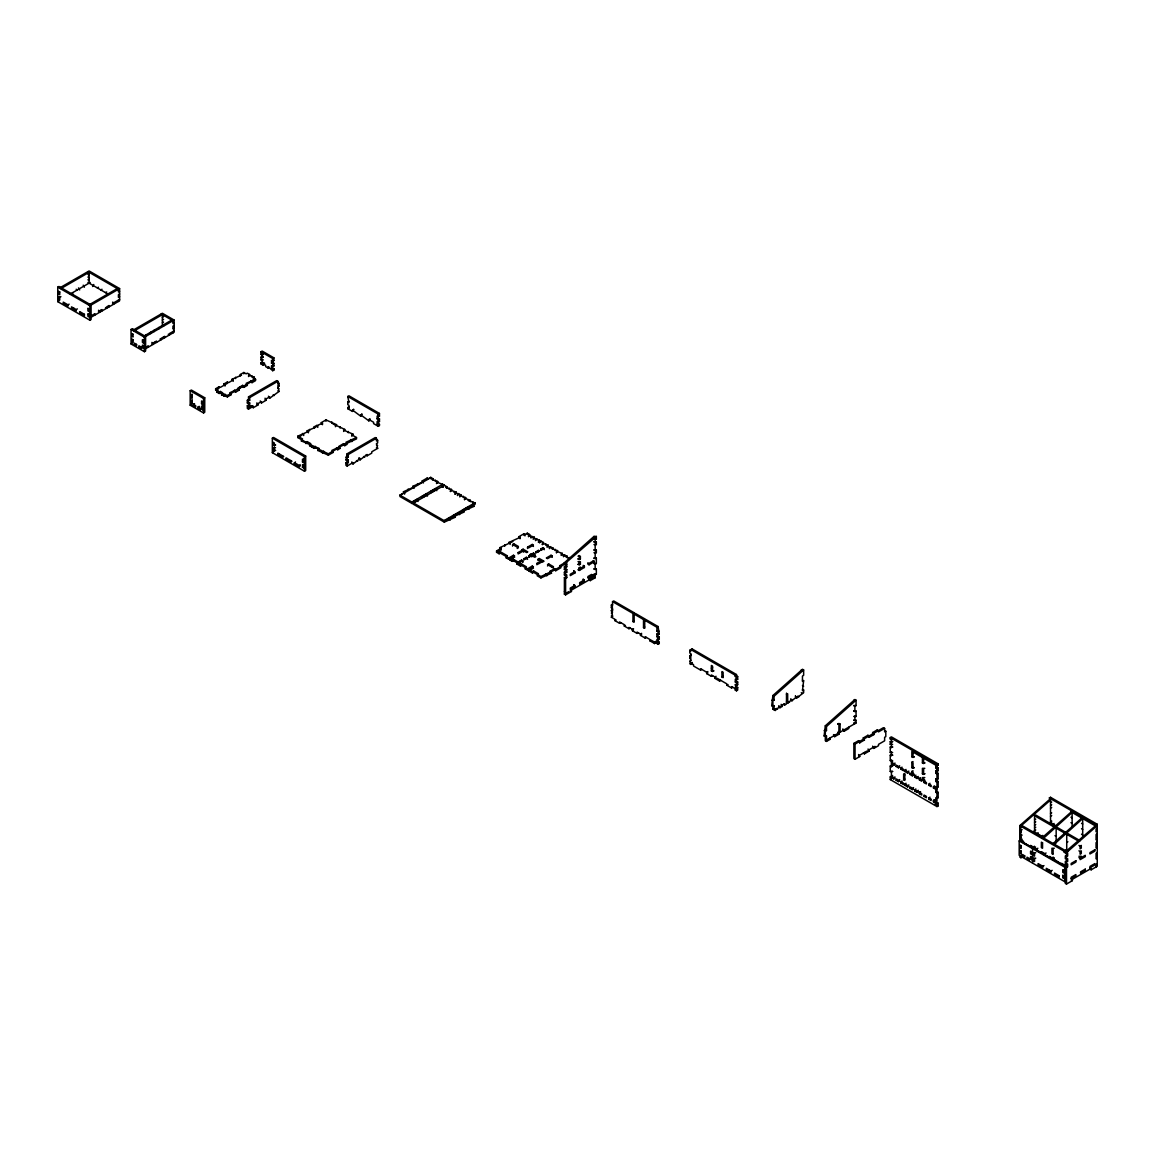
<?xml version="1.0" encoding="UTF-8"?>
<svg xmlns="http://www.w3.org/2000/svg" width="1155" height="1155" viewBox="0 0 1155 1155"><rect width="100%" height="100%" fill="white"/><g stroke="black" fill="none" stroke-linecap="round" stroke-linejoin="round"><path stroke-width="1.5" d="M565.589 565.026L564.405 564.347L564.405 562.73L593.988 536.425L596.341 536.425L596.341 539.14L593.988 539.14M592.76 577.803L571.451 590.104L571.451 591.461L565.589 594.854L564.405 594.175L564.405 577.63L566.759 577.63L566.759 574.93L564.405 574.93L564.405 572.216L566.759 572.216L566.759 569.502L564.405 569.502L564.405 566.787L566.759 566.787L566.759 564.088L564.405 564.088L596.341 536.425M778.744 705.719L779.928 707.755L779.928 706.398L775.222 710.469L775.222 709.112L774.052 709.791L774.052 705.719L771.713 705.719L772.883 695.555L802.465 669.265L803.635 669.943L803.635 675.357L802.465 676.036L802.465 681.464L803.635 680.786L802.465 690.676L803.635 689.997L803.635 692.711L796.589 698.125L795.42 696.09L796.589 698.125M771.713 700.291L774.052 700.291L774.052 696.234L803.635 669.943M856.057 700.204L826.475 726.495L826.475 730.566L825.305 731.245L825.305 740.73L826.475 741.409L826.475 735.98L824.121 735.98L825.305 725.816L854.888 699.526L856.057 700.204L856.057 705.618L853.704 705.618L856.057 705.618M1029.163 845.965L1019.778 840.537L1019.778 825.623L1050.53 798.654L1050.53 797.297L1049.361 797.975L1050.53 800.011L1050.53 822.779L1055.222 825.493L1055.222 826.85M1020.948 826.301L1020.948 827.659L1019.778 826.98L1050.53 800.011M1042.546 837.418L1072.129 811.128M1043.73 838.097L1072.129 812.485L1072.129 827.399M1053.115 843.525L1082.697 817.22M1054.284 844.204L1082.697 818.577L1082.697 837.375M1019.778 825.623L1066.498 852.607L1097.25 825.623L1049.361 797.975M57.75 287.147L58.919 286.469L91.086 305.036L91.086 319.545L89.917 320.224L57.75 301.657L57.75 287.147L89.917 305.714L119.615 288.577L119.615 300.776L90.263 317.712M59.742 287.898L89.094 270.949L119.615 288.577M60.926 288.577L89.094 272.306L89.094 283.148M59.742 297.384L59.742 300.098L58.573 299.419L58.573 296.705L60.926 296.705M70.311 293.991L90.263 282.47M57.75 301.657L58.919 300.979M93.786 284.505L92.617 286.541M67.957 304.833L67.957 306.191L63.265 303.476L63.265 302.134L67.957 304.833L69.141 304.155M97.309 287.898L98.478 287.22M100.832 289.934L102.001 289.255M76.172 309.583L76.172 310.94L71.48 308.226L71.48 306.869L76.172 309.583L77.356 308.905M105.524 292.634L106.693 291.955M117.261 288.577L89.094 304.833L90.263 305.512M119.615 291.291L118.431 291.955L118.431 289.255L87.91 271.627M119.615 293.991L118.431 294.669L118.431 297.384L119.615 296.705M90.263 316.355L94.955 313.655L94.955 314.997M98.478 310.262L99.662 310.94L102.001 309.583L102.001 310.94L100.832 310.262M112.569 302.134L113.739 302.798L119.615 299.419M131.049 329.464L132.219 328.785L145.602 336.509L145.602 351.019L144.418 351.697L131.049 343.973L131.049 329.464L144.418 337.188L174.116 320.051L174.116 332.25L144.779 349.185M133.042 329.262L133.042 330.215L162.379 313.265L174.116 320.051M133.042 330.215L134.211 330.893L162.379 314.622L162.379 325.465L163.562 326.143M162.379 317.336L163.562 316.658M162.379 320.051L163.562 319.372M162.379 322.75L163.562 322.072M171.777 320.051L143.595 336.307L144.779 336.986L144.779 336.033M131.049 343.973L132.219 343.295M174.116 322.75L172.947 323.429L172.947 320.729L161.209 313.943M174.116 325.465L172.947 326.143L172.947 328.857L174.116 328.179M144.779 347.828L148.302 345.793L148.302 347.15M151.825 342.414L152.994 343.093L156.517 341.057L156.517 342.414L155.347 341.736M174.116 330.893L169.424 333.593L169.424 334.95L168.255 334.271M190.185 390.708L191.355 390.044L204.738 397.768L204.738 412.263L203.554 412.941L190.185 405.217L190.185 390.708L203.554 398.446L204.738 397.768M260.987 354.441L263.326 354.441L260.987 354.441L260.987 351.741L262.156 351.062L273.894 357.833L273.894 360.548L271.541 360.548L271.541 363.248L273.894 363.248L273.894 365.962L271.541 365.962L271.541 368.676L273.894 370.033L273.894 368.676L271.541 368.676M190.994 394.851L192.178 394.173L192.178 398.244L190.994 397.565L190.994 394.851L192.178 395.53M190.994 397.565L192.178 396.887M260.987 357.155L263.326 357.155L260.987 357.155L260.987 359.869L263.326 359.869M260.987 359.869L262.156 359.191M192.178 400.944L190.994 400.265L190.994 402.98L192.178 402.301M215.653 388.744L217.992 390.101L216.822 392.137L219.176 393.494L220.345 392.815L227.391 395.53L234.436 391.458L235.606 392.137L239.128 390.101L237.959 388.066L242.651 385.366L243.821 386.044L250.866 381.973L252.035 382.652L255.558 380.616L255.558 379.259L246.174 383.33L247.343 385.366L243.821 387.387L242.651 386.723L229.73 392.815L230.913 394.851L227.391 396.887L221.515 394.851L222.698 392.815L220.345 391.458L219.176 392.137L215.653 390.101L215.653 388.744L219.176 386.723L220.345 387.387L227.391 383.33L227.391 381.973L228.56 382.652L233.252 379.937L232.083 379.259L233.252 381.294M225.037 386.044L223.868 384.009L227.391 381.973M232.083 379.259L241.467 375.202L240.298 374.523L240.298 375.88M240.298 374.523L243.821 372.488L246.174 373.845L247.343 373.166L249.697 374.523L248.513 376.544M260.987 362.583L263.326 362.583L260.987 363.926L260.987 362.583L262.156 363.262L262.156 360.548M215.653 390.101L219.176 388.066L219.176 386.723M190.185 405.217L191.355 404.539M193.347 404.337L194.516 403.658L193.347 405.694L193.347 404.337L195.7 405.694L195.7 407.051L193.347 405.694M263.326 365.283L264.509 363.262L263.326 365.283L260.987 363.926M260.987 351.741L272.724 358.512L273.894 357.833M216.822 392.137L217.992 391.458M271.541 360.548L273.894 360.548M249.697 374.523L248.513 375.202L254.389 377.223L253.219 379.259M203.915 403.658L202.746 404.337L202.746 401.622L201.562 400.944L201.562 403.658L203.915 403.658L203.915 400.944M271.541 363.248L273.894 363.248M198.039 407.051L199.223 406.372L198.039 408.408L198.039 407.051L200.393 408.408L200.393 409.765L198.039 408.408M201.562 406.372L203.915 406.372L203.915 409.087L202.746 409.765L201.562 409.087L201.562 406.372L203.915 406.372M221.515 394.851L222.698 394.173M263.326 363.926L265.679 365.283L265.679 366.64L268.032 367.997L269.202 367.319M271.541 365.962L273.894 365.962M254.389 377.223L253.219 377.902L255.558 379.259M201.562 409.087L203.915 409.087M273.894 368.676L272.724 370.712L273.894 370.033M277.864 381.294L249.697 397.565L249.697 400.265L248.513 399.587L248.513 396.887L276.695 380.616L277.864 381.294L277.864 384.009L279.034 383.33L279.034 386.044L277.864 386.723L279.034 391.458L269.649 398.244L268.465 396.208M253.219 406.372L252.035 405.694L253.219 407.729L253.219 406.372L248.513 409.087L247.343 408.408L247.343 405.694L249.697 405.694L249.697 402.98L247.343 402.98L247.343 400.265L248.513 399.587M247.343 400.265L249.697 400.265M247.343 402.98L249.697 402.98M247.343 405.694L249.697 405.694M248.513 407.729L252.035 405.694M256.728 402.98L257.911 403.658L261.434 401.622L261.434 402.98L260.25 400.944M264.957 398.244L266.126 398.908L269.649 396.887L269.649 398.244M253.219 407.729L257.911 405.015L257.911 403.658M261.434 402.98L266.126 400.265L266.126 398.908M272.349 438.149L273.518 437.471L305.685 456.037L305.685 470.547L304.501 471.226L272.349 452.659L272.349 438.149L304.501 456.716L305.685 456.037M348.954 406.661L347.771 408.697L348.954 408.018L348.954 405.318L347.771 404.64L347.771 401.926L348.954 402.604L347.771 396.497L348.954 395.819L379.461 413.447L379.461 416.161L377.122 416.161L377.122 418.861L379.461 418.861L379.461 421.575L377.122 421.575L377.122 424.289L379.461 424.289L379.461 425.646L378.291 426.325L373.599 423.611L373.599 422.254L368.907 419.539L368.907 420.896L370.076 418.861L368.907 419.539M273.172 444.993L275.511 444.993L273.172 444.993L273.172 442.293L274.341 442.971L274.341 445.671M347.771 401.926L348.954 401.247M275.511 447.707L273.172 447.707L273.172 450.421L275.511 450.421L273.172 450.421M343.598 431.45L344.768 429.415L343.598 430.093L352.982 434.15L351.813 436.186L351.813 434.829L356.505 437.543L356.505 438.9L344.768 444.314L343.598 443.635L338.906 446.35L340.075 448.385L337.722 449.743L336.553 449.064L328.338 453.814L315.43 447.707L314.247 448.385L309.554 445.671L310.724 443.635L307.201 441.614L306.032 442.293L297.817 437.543L297.817 436.186L308.385 431.45L308.385 432.793L307.201 430.772L315.43 427.379L314.247 426.7L314.247 428.057M314.247 426.7L322.462 423.308L322.462 424.665L321.292 422.629L325.984 419.929L336.553 424.665L335.383 426.7M297.817 437.543L301.34 435.507M272.349 452.659L273.518 451.98M352.463 411.411L353.647 409.375L352.463 411.411L347.771 408.697M277.864 454.493L282.556 457.192L283.726 456.514L277.864 453.135L277.864 454.493L279.034 453.814M297.817 436.186L302.509 438.9L301.34 440.936L302.509 440.257M335.383 425.343L336.553 424.665M301.34 440.936L318.939 448.385L317.769 450.421L318.939 448.385M344.768 429.415L333.03 423.986M360.692 416.161L361.861 414.125L360.692 416.161L352.463 410.054M286.079 459.228L290.771 461.942L291.955 461.264L286.079 457.871L286.079 459.228L287.249 458.549M309.554 445.671L310.724 444.993M347.771 396.497L378.291 414.125L379.461 413.447M294.294 463.978L298.986 466.678L300.17 465.999L294.294 462.621L294.294 463.978L295.463 461.942M304.862 459.228L302.509 459.228L302.509 461.942L304.862 461.942L302.509 461.942M377.122 418.861L379.461 418.861M300.17 464.656L298.986 466.678M351.813 434.829L352.982 434.15M317.769 450.421L328.338 455.157L333.03 452.457L331.86 450.421L343.598 444.993L344.768 445.671L347.121 444.314L345.937 442.293L356.505 437.543M302.509 467.356L304.862 467.356L302.509 467.356L302.509 464.656L304.862 464.656M377.122 424.289L379.461 424.289M351.813 461.942L352.982 463.978L352.982 462.621L347.121 465.999L345.937 465.335L345.937 462.621L348.29 462.621L348.29 459.907L345.937 459.907L347.121 453.814L375.288 437.543L376.458 438.221L376.458 440.936L377.642 440.257L377.642 442.971L376.458 443.635L377.642 448.385L371.766 451.778L371.766 453.135L367.073 455.835L365.904 455.157M347.121 453.814L348.29 454.493L376.458 438.221M345.937 457.192L348.29 457.192L348.29 454.493M345.937 459.907L348.29 459.907M345.937 462.621L348.29 462.621M360.028 458.549L358.859 457.871L360.028 459.907L360.028 458.549L352.982 463.978M360.028 459.907L367.073 454.493L367.073 455.835M403.456 491.756L404.64 493.791L403.456 491.756L414.024 487.02L414.024 488.377M412.855 487.699L412.855 486.342L423.409 481.592L422.239 480.913L423.409 482.949M422.239 480.913L427.177 478.069L428.346 478.748L430.685 477.39L433.038 478.748L433.038 480.105M399.933 495.149L412.147 502.194L416.84 499.48L418.009 500.158L412.147 503.551L399.933 496.506L399.933 495.149L404.64 492.434M400.179 495.278L430.931 477.52M433.038 478.748L431.869 479.426L437.731 481.462L436.561 483.497L437.731 481.462M411.916 502.064L442.668 484.306M426.238 494.066L421.532 496.78L422.716 497.444L427.408 494.744L427.408 496.101L426.238 494.066L427.408 494.744M436.792 489.316L430.931 492.709L430.931 491.351L435.623 488.637L436.792 490.673M446.884 488.103L446.884 486.746L444.069 485.114L442.899 487.15L442.899 484.436L441.73 485.114L442.899 485.793M444.069 485.114L441.73 486.472L442.899 487.15M413.548 503.002L444.314 485.259M446.884 486.746L445.715 487.424L451.591 489.46L450.407 491.481L451.591 489.46M456.283 492.16L455.113 494.196L456.283 492.16L450.407 490.139M453.929 492.16L460.975 494.874L459.806 496.91M460.975 494.874L459.806 495.553L465.667 497.588L464.498 499.624L465.667 497.588M469.19 500.981L470.374 500.303L470.374 501.66M463.083 511.275L463.083 509.918L467.789 507.204L468.959 507.882L475.066 504.36L475.066 503.002L468.02 500.303M444.069 520.631L474.821 502.873M454.868 517.382L453.698 515.347L454.868 517.382L444.314 522.118L413.317 504.23L413.317 502.873L444.314 520.761L464.267 511.954L463.083 509.918M453.698 515.347L473.882 506.395L472.713 504.36L475.066 503.002M500.086 547.542L501.256 549.578L500.086 547.542L512.878 541.522M510.178 544.424L509.009 542.402L520.039 537.378L520.039 538.735L518.869 536.7L523.793 533.855L524.976 534.534L527.315 533.177L529.669 534.534L528.499 536.57L529.669 534.534M506.193 557.851L507.363 555.815L506.193 557.851L508.777 559.338L514.639 555.945L513.47 555.266L508.777 557.981L500.317 553.101L499.148 553.779L496.563 552.292L496.563 550.935L501.256 548.221M496.563 552.292L501.256 549.578M513.701 543.745L512.531 545.781L513.701 543.745L518.393 546.459L517.223 548.495M496.563 550.935L499.148 552.422L500.317 551.744L507.363 555.815M528.499 535.213L534.361 537.248L534.361 538.605M532.022 537.248L530.838 537.927L530.838 536.57M533.191 539.284L534.361 537.248M533.191 537.927L539.529 540.222L539.529 542.937M521.916 549.852L523.1 549.174L527.792 551.888L526.622 552.566L523.1 550.531L521.916 551.209L521.916 549.852L521.916 551.209M523.562 552.148L523.562 550.805L518.162 553.924L518.162 552.566L522.392 550.127M527.561 547.138L532.253 544.424L533.422 545.102L528.73 547.817L527.561 547.138L527.561 548.495M543.514 542.532L542.345 544.568L543.514 542.532L540.699 540.901L538.36 542.258L539.529 540.222M509.947 560.016L512.3 561.373L513.47 560.695L520.515 564.766L521.685 564.088L526.377 566.787L525.207 568.823L527.561 570.18L533.422 566.787L532.253 566.109L527.561 568.823L521.685 565.43L520.515 566.109L516.992 564.088L518.162 562.052L513.47 559.338L512.3 560.016L509.947 558.659L509.947 560.016L513.47 557.981M548.206 546.604L548.206 545.247L542.345 543.211M530.015 554.53L530.607 556.219L530.015 554.53L533.653 553.101L534.837 555.136L533.653 553.101M522.854 560.695L519.331 562.73L519.331 561.373L521.685 560.016L522.854 562.052L521.685 560.016M524.038 558.659L526.377 557.302L527.561 557.981L525.207 559.338L524.038 558.659L524.038 560.016M534.837 553.779L528.73 557.302L528.73 555.945L530.607 554.862M536.007 551.744L538.36 550.386L539.529 551.065L537.176 552.422L536.007 551.744L536.007 553.101M544.222 548.365L540.699 550.386L540.699 549.044L543.052 547.687L544.222 549.708M547.037 547.268L548.206 545.247M530.015 555.887L531.199 555.209L534.722 557.244L535.891 556.566L532.96 554.862L532.96 556.219M516.992 564.088L518.162 563.409M547.037 545.925L552.913 547.946L552.913 549.304M552.913 547.946L551.729 548.625L557.605 550.661L556.436 552.696L557.605 550.661M538.115 559.208L539.298 558.529L543.991 561.229L542.821 561.908L538.115 559.208L538.115 560.565L539.298 558.529M525.207 568.823L526.377 568.144M536.945 564.766L536.945 563.409L541.175 560.969L541.175 562.326L540.699 560.695M551.036 555.266L546.329 557.981L547.513 558.659L552.206 555.945L552.206 557.302L551.036 555.266L552.206 555.945M542.345 561.648L538.115 564.088L536.945 563.409M538.36 575.06L538.36 573.703L533.653 570.989L532.484 571.667L528.73 569.502L528.73 570.859L533.422 568.144L532.253 566.109M561.128 555.411L562.297 553.375L562.297 554.732M528.73 570.859L532.484 573.024L533.653 572.346L540.93 576.547L554.559 570.05L555.728 570.729L560.897 567.74L560.897 566.383L559.713 565.705L559.713 567.062M548.683 563.943L547.513 564.622L553.375 568.015L553.375 566.657L548.683 563.943L547.513 565.979M561.128 554.053L566.99 556.089L566.99 557.446M566.99 556.089L565.82 556.768L568.173 558.125L569.343 557.446L569.343 558.789M538.36 573.703L537.176 575.739L540.93 577.904L551.498 573.169L550.329 571.133L551.498 573.169M552.206 567.336L553.375 566.657M596.341 541.854L593.988 541.854L596.341 541.854L596.341 544.568L593.988 544.568M550.329 571.133L554.559 568.693L555.728 569.372L564.405 564.347M559.713 565.705L564.405 562.99L565.589 563.669M564.405 566.787L566.759 566.787M580.373 558.933L578.034 558.933L580.373 558.933L580.373 556.219L578.034 556.219M596.341 549.982L593.988 549.982L596.341 549.982L596.341 552.696L593.988 552.696M564.405 569.502L566.759 569.502M578.034 561.648L580.373 561.648L580.373 564.347L578.034 564.347L580.373 564.347M564.405 572.216L566.759 572.216M564.405 574.93L565.589 574.252M579.204 567.74L580.373 567.062L580.373 568.419L579.204 567.74L579.204 570.455L578.034 569.776L584.372 566.109L584.372 567.466L579.204 570.455M596.341 558.125L593.988 558.125L596.341 558.125L596.341 563.539L593.988 563.539L596.341 563.539M564.405 577.63L566.759 577.63M574.973 571.537L570.281 574.252L570.281 575.609L574.973 572.894L573.804 570.859L574.973 572.894M589.064 564.766L593.988 561.908L593.988 560.55L587.895 564.088L589.064 564.766L587.895 562.73M596.341 568.967L593.988 568.967L596.341 568.967L596.341 574.381L593.988 574.381L587.895 577.904L589.064 578.583L593.988 575.739L593.988 574.381M591.591 574.41L587.895 576.547L590.234 580.619L595.172 577.774L595.172 575.06M574.973 585.368L570.281 588.068L570.281 589.425L574.973 586.711L573.804 584.69L574.973 586.711M584.372 579.94L579.666 582.654L579.666 584.011L584.372 581.297L583.188 579.261L584.372 581.297M564.405 594.175L568.809 591.634M612.54 601.625L613.709 600.947L634.138 612.742L634.138 622.227L632.969 621.549L632.969 613.421L612.54 601.625L612.54 605.696L611.37 605.018L611.37 607.732L612.54 608.396L612.54 611.111L611.37 610.432L612.54 616.539L611.37 617.218L612.54 615.182M611.37 605.018L612.54 604.339M611.37 607.732L612.54 607.054M611.37 610.432L612.54 609.753M611.37 613.146L612.54 612.468M611.37 617.218L614.879 619.239L614.879 620.596L616.063 619.917M632.969 613.421L634.138 612.742M614.879 620.596L619.585 623.31L620.755 622.632M619.585 623.31L619.585 621.953L624.278 624.667L624.278 626.024L625.447 625.346M632.969 621.549L634.138 620.87M643.523 619.513L644.707 618.835L644.707 628.32L643.523 627.656L643.523 619.513L634.138 614.099L635.308 613.421L644.707 618.835M624.278 626.024L628.97 628.739L630.139 628.06M628.97 628.739L628.97 627.382L632.377 629.345L633.546 628.667M632.377 629.345L632.377 630.702L633.546 630.024M643.523 627.656L644.707 626.977M632.377 630.702L637.069 633.416L638.239 632.738M637.069 633.416L637.069 632.059L640.476 634.023L641.646 633.344M640.476 634.023L640.476 635.38L641.646 634.701M658.076 626.559L645.876 619.513L644.707 620.192L656.906 627.237L658.076 626.559L659.26 634.023L656.906 634.023L656.906 636.737L659.26 636.737L659.26 639.437L656.906 639.437L656.906 642.151L659.26 642.151L659.26 643.508L658.076 644.187L651.045 640.115L649.861 640.794L649.861 639.437L645.169 636.737L645.169 638.08L646.338 637.401M656.906 627.237L656.906 631.309L658.076 630.63M656.906 631.309L659.26 631.309M656.906 634.023L659.26 634.023M656.906 636.737L659.26 636.737M655.737 641.473L654.567 643.508L655.737 641.473L659.26 643.508M659.26 642.151L658.076 644.187M689.78 650.279L692.119 648.922L736.486 674.549L736.486 675.906L735.316 676.585L735.316 675.227L690.95 649.601L690.95 650.958L689.78 650.279L689.78 652.994L690.95 653.672L690.95 656.387L689.78 655.708L689.78 658.422L690.95 659.101L689.78 663.836L692.119 663.836L692.119 662.479L690.95 664.515M689.78 655.708L690.95 655.029M689.78 658.422L690.95 657.744M689.78 661.122L690.95 660.443M690.95 663.158L693.534 664.645L693.534 666.002L700.58 670.073L701.749 669.395M711.379 668.182L712.548 667.503M700.58 670.073L700.58 668.716L706.672 672.239L707.856 671.56M706.672 672.239L706.672 673.596L707.856 672.917M711.379 670.882L713.718 670.882L711.379 670.882L711.379 665.468L712.548 666.146L712.548 671.56M706.672 673.596L711.379 676.31L712.548 675.632M711.379 676.31L711.379 674.953L714.887 676.989L716.071 676.31M714.887 676.989L714.887 678.346L716.071 677.667M721.933 676.989L723.117 677.667L723.117 672.239L721.933 671.56L721.933 676.989L723.117 676.31M714.887 678.346L719.594 681.046L720.763 680.367M735.316 675.227L736.486 674.549M735.316 676.585L737.67 676.585L737.67 679.284L735.316 679.284L735.316 681.999L737.67 681.999L737.67 684.713L735.316 684.713L736.486 690.806L737.67 690.127L737.67 687.427L735.316 687.427M717.241 678.346L726.87 683.904L726.87 685.247L728.04 684.569M735.316 681.999L737.67 681.999M735.316 684.713L737.67 684.713M726.87 685.247L731.563 687.961L732.732 687.283M731.563 687.961L731.563 686.604L735.316 688.77L737.67 687.427M735.316 688.77L735.316 690.127L736.486 689.448M786.497 694.473L787.667 693.794L787.667 703.28L786.497 702.601M771.713 705.719L774.052 705.719M772.883 700.97L772.883 709.112L775.222 709.112M781.098 704.362L782.267 705.041L784.62 703.684L784.62 705.041L783.451 704.362M796.589 696.768L791.897 700.84L790.727 698.804M779.928 707.755L782.267 706.398L782.267 705.041M784.62 705.041L786.497 703.958L786.497 693.115M787.667 703.28L791.897 699.482L791.897 700.84M856.057 711.047L853.704 711.047L856.057 711.047L856.057 716.461L853.704 716.461M840.089 724.055L837.75 724.055L840.089 724.055L840.089 732.183L838.92 731.519M824.121 735.98L826.475 735.98M856.057 720.258L853.704 720.258L856.057 720.258L856.057 722.972L840.089 732.183M826.475 740.052L838.92 732.862L837.75 732.183M826.475 741.409L829.997 739.373L829.997 738.016M833.52 734.623L834.69 736.659L838.92 734.219L838.92 723.377M844.088 731.245L842.905 729.209L844.088 731.245L848.781 728.531L848.781 727.174M858.569 754.518L859.739 756.539L855.047 759.254L853.877 758.575L853.877 743.401L858.569 740.687L859.739 742.723L858.569 740.687M863.261 737.973L864.431 740.008L863.261 737.973L867.954 735.273L869.138 737.294L867.954 735.273M878.522 730.523L873.83 733.237L873.83 734.594L872.66 733.916L872.66 732.559L877.352 729.845L878.522 731.88L884.629 728.357L884.629 731.88L885.798 731.202L885.798 736.616L884.629 737.294L884.629 740.817L878.522 744.354L878.522 745.697L873.83 748.411L872.66 746.375L873.83 748.411M853.877 743.401L855.047 744.08L863.261 739.33M864.431 738.651L872.66 733.916M878.868 730.321L883.46 727.679L884.629 728.357M859.739 742.723L864.431 740.008M869.138 737.294L873.83 734.594M859.739 755.197L866.784 751.125M867.954 749.09L869.138 749.768L874.999 746.375M892.613 738.926L890.26 738.926L890.26 737.569L891.429 736.89L938.149 763.859L938.149 765.216L936.979 765.895L911.858 751.4L911.858 756.814L914.211 756.814L911.858 756.814M863.261 753.161L864.431 753.84L869.138 751.125L869.138 749.768M890.26 738.926L891.429 738.247M890.26 741.64L892.613 741.64L890.26 741.64L890.26 744.354L892.613 744.354M890.26 744.354L891.429 743.676M890.26 747.054L892.613 747.054L890.26 747.054L890.26 752.483L892.613 752.483M890.26 752.483L891.429 751.804M890.26 755.197L892.613 755.197L890.26 755.197L890.26 760.611L892.613 760.611M890.26 760.611L891.429 759.932M891.429 761.289L891.429 762.372L892.613 761.694M890.26 771.453L892.613 771.453L890.26 771.453L890.26 766.039L891.429 766.718L891.429 763.729L892.613 763.051M913.028 752.078L914.211 751.4M894.952 763.051L893.782 765.086L894.952 764.408L891.429 762.372M890.26 766.039L892.613 766.039L891.429 766.718M896.136 766.444L898.475 767.801L899.658 767.122L896.136 765.086L896.136 766.444L897.305 765.765M899.658 765.765L898.475 767.801M911.858 767.656L914.211 767.656L911.858 767.656L911.858 762.242L913.028 761.564M900.828 769.158L903.643 770.775L903.643 769.418L900.828 767.801L900.828 769.158L901.997 767.122M938.149 803.173L936.979 803.851L933.457 801.815L933.457 800.458L938.149 803.173L938.149 805.887L936.979 806.565L890.26 779.582L890.26 776.882L892.613 775.525M923.596 758.171L924.765 757.492M890.26 779.582L891.429 778.903M894.952 776.882L893.782 778.903L894.952 778.239L891.429 776.203L891.429 772.132M904.813 771.453L907.628 773.085L908.812 772.406L904.813 770.096L904.813 771.453L905.996 769.418M922.426 762.921L924.765 762.921L922.426 762.921L922.426 757.492L923.596 756.814L923.596 763.599M908.812 771.049L907.628 773.085M903.643 774.298L904.813 773.619L904.813 780.405L903.643 779.726L903.643 774.298L904.813 774.976M896.136 780.26L898.475 781.617L899.658 780.939L896.136 778.903L896.136 780.26L897.305 779.582M913.028 773.489L911.858 774.168L911.858 771.453L913.028 770.775M899.658 779.582L898.475 781.617M909.981 774.442L912.335 775.799L913.504 775.12L909.981 773.085L909.981 774.442L911.151 773.763M903.643 779.726L904.813 779.048M922.426 773.763L924.765 773.763L922.426 773.763L922.426 768.335L924.765 768.335M900.828 782.975L903.643 784.606L903.643 783.249L900.828 781.617L900.828 782.975L901.997 780.939M914.673 777.142L917.027 778.499L918.196 777.82L914.673 775.799L914.673 777.142L915.843 775.12M938.149 763.859L935.81 767.931L935.81 765.216M918.196 776.463L917.027 778.499M904.813 785.284L907.628 786.901L908.812 786.223L904.813 783.927L904.813 785.284L905.996 783.249M919.366 778.499L920.549 777.82L919.366 779.856L919.366 778.499L921.719 779.856L922.888 779.177M908.812 784.88L907.628 786.901M935.81 767.931L938.149 767.931L938.149 770.645L935.81 770.645L935.81 773.359L938.149 773.359L938.149 778.773L935.81 778.773L935.81 781.487L938.149 781.487L938.149 786.901L935.81 786.901L935.81 787.984L936.979 787.32M935.81 770.645L938.149 770.645M922.426 780.26L924.765 780.26L922.426 780.26L922.426 777.56L924.765 777.56M909.981 788.259L912.335 789.616L913.504 788.937L909.981 786.901L909.981 788.259L911.151 787.58M935.81 773.359L938.149 773.359M913.504 787.58L912.335 789.616M924.072 782.57L926.411 783.927L926.411 782.57L924.072 781.213L924.072 782.57L925.242 781.892M914.673 790.973L917.027 792.33L918.196 791.651L914.673 789.616L914.673 790.973L915.843 788.937M935.81 778.773L938.149 778.773M918.196 790.294L917.027 792.33M928.764 785.284L931.103 786.642L931.103 785.284L928.764 783.927L928.764 785.284L929.934 783.249M935.81 781.487L938.149 781.487M919.366 792.33L920.549 791.651L919.366 793.687L919.366 792.33L921.719 793.687L921.719 795.044L919.366 793.687M933.457 786.642L934.626 785.963L933.457 787.984L933.457 786.642L936.979 788.663L936.979 791.651L935.81 792.33L935.81 789.341L933.457 787.984M935.81 786.901L938.149 786.901M935.81 789.341L936.979 788.663M924.072 796.401L926.411 797.744L926.411 796.401L924.072 795.044L924.072 796.401L925.242 795.723M936.979 793.009L938.149 792.33L938.149 797.744L935.81 797.744L935.81 801.815L936.979 801.137L936.979 793.009L935.81 792.33M928.764 799.101L931.103 800.458L931.103 799.101L928.764 797.744L928.764 799.101L929.934 797.066M933.457 800.458L934.626 799.78L933.457 801.815M1050.53 802.725L1051.7 802.046M1050.53 805.439L1051.7 804.761M1034.562 833.361L1034.562 815.733L1035.746 815.055L1054.703 826.013M1050.53 808.139L1051.7 807.461M1034.562 819.805L1035.746 819.126M1020.948 829.016L1019.778 829.694L1022.132 829.694M1034.562 822.519L1035.746 821.84M1050.53 813.568L1051.7 812.889M1020.948 831.73L1019.778 832.409L1020.948 833.087L1020.948 830.373M1034.562 825.219L1035.746 824.54M1050.53 816.282L1051.7 815.603M1020.948 834.444L1019.778 835.123L1022.132 835.123M1034.562 827.933L1035.746 827.254M1020.948 837.144L1019.778 837.823L1020.948 838.501L1020.948 835.801M1034.562 830.647L1035.746 829.969M1050.53 821.696L1051.7 821.017M1020.37 840.883L1065.906 866.495L1065.906 880.991L1064.737 881.669L1019.186 855.379L1019.186 840.883L1022.132 839.18M1049.361 823.457L1051.7 822.1M1038.085 832.683L1036.916 834.704M1054.053 823.457L1052.884 825.493M1042.792 835.383L1041.608 837.418M1056.161 828.207L1057.345 827.529L1066.729 832.943L1065.56 833.621L1056.161 828.207L1056.161 842.847M1034.331 846.225L1033.162 848.261L1030.578 846.774L1030.578 845.417L1036.685 848.939L1037.854 848.261M1033.754 847.929L1032.57 848.607L1032.57 863.103M1035.501 846.904L1034.331 848.939L1041.377 853.011L1041.377 851.654L1044.9 853.689L1046.069 853.011M1019.778 857.068L1020.948 857.746L1023.893 856.057M1063.914 852.202L1066.729 850.571L1066.729 834.3L1067.899 833.621L1080.113 840.681M1034.562 853.415L1034.562 856.129L1033.393 855.451L1033.393 852.736L1035.746 852.736M1034.562 858.844L1034.562 861.543L1033.393 860.865L1033.393 858.165L1035.746 858.165M1053.115 848.939L1053.115 854.368L1051.945 853.689L1051.945 848.261L1054.284 848.261M1091.143 869.816L1089.974 867.78L1094.897 864.936L1094.897 863.579L1089.974 866.423L1089.974 869.138L1091.143 869.816L1097.25 866.293L1097.25 824.28L1065.329 851.928L1065.329 853.285L1067.668 853.285L1067.668 855.985L1065.329 855.985L1065.329 858.699L1067.668 858.699L1067.668 861.413L1065.329 861.413L1065.329 864.128L1067.668 864.128L1067.668 866.827L1066.498 867.506L1049.592 856.404L1049.592 857.746L1046.069 855.725M1066.729 842.443L1067.899 841.764M1097.25 828.337L1096.081 829.016L1096.081 831.73L1097.25 831.051M1054.284 857.746L1051.945 859.103L1053.115 857.068L1053.115 859.782L1054.284 859.103M1068.375 850.167L1067.206 850.845L1065.56 849.892M1097.25 833.766L1096.081 834.444L1096.081 839.858L1097.25 839.18M1042.792 866.293L1042.792 867.65L1038.085 864.936L1038.085 863.579L1042.792 866.293L1043.961 865.615M1080.113 846.095L1081.282 845.417L1081.282 848.131L1080.113 848.809L1080.113 846.095L1078.943 845.417M1080.113 851.524L1081.282 850.845L1081.282 853.545L1080.113 854.224L1080.113 851.524L1078.943 850.845M1097.25 841.894L1096.081 842.573L1096.081 847.987L1097.25 847.322M1051.007 871.029L1051.007 872.386L1046.3 869.686L1046.3 868.329L1051.007 871.029L1052.176 870.365M1078.943 856.259L1081.282 856.259L1081.282 857.616M1019.186 840.883L1064.737 867.174L1065.906 866.495M1097.25 852.736L1096.081 853.415L1096.081 858.844L1097.25 858.165M1071.19 878.623L1075.883 875.909L1075.883 874.566L1071.19 877.266L1071.19 878.623L1072.36 879.302L1091.143 868.459M1097.25 863.579L1096.081 864.258L1096.081 866.972M1065.906 880.991L1065.329 883.373L1066.498 884.051L1072.36 880.659L1072.36 879.302M1050.53 797.297L1097.25 824.28M593.988 536.425L595.172 537.104M1070.959 811.806L1096.081 826.301L1096.081 824.959M595.172 538.461L596.341 539.14M378.291 415.482L379.461 416.161M1070.959 817.22L1072.129 817.899M1081.528 823.327L1082.697 824.006M595.172 543.89L596.341 544.568M378.291 420.896L379.461 421.575M1070.959 822.649L1072.129 823.327M1081.528 828.741L1082.697 829.42M347.771 407.34L348.954 408.018M360.692 414.804L368.907 420.896M801.281 669.943L802.465 670.607M853.704 700.204L854.888 700.883M595.172 552.018L596.341 552.696M1081.528 834.17L1082.697 834.848M272.724 370.712L268.032 366.64L268.032 367.997M802.465 680.107L803.635 680.786M1034.562 815.733L1054.991 827.529M1066.729 834.3L1078.943 841.345M592.818 561.229L593.988 561.908M884.629 730.523L885.798 731.202M277.864 382.652L279.034 383.33M376.458 439.579L377.642 440.257M802.465 685.521L803.635 686.2M854.888 715.797L856.057 716.461M87.91 274.341L89.094 275.02M890.26 737.569L938.149 765.216M277.864 385.366L279.034 386.044M802.465 689.318L803.635 689.997M87.91 277.056L89.094 277.734M936.979 767.252L938.149 767.931M1054.991 835.657L1056.161 836.336M277.864 388.066L279.034 388.744M376.458 444.993L377.642 445.671M442.899 484.436L436.561 482.14M470.374 500.303L464.498 498.267M562.297 553.375L556.436 551.339M584.372 566.109L583.188 565.43L584.372 567.466M856.057 722.972L853.704 722.972L854.888 723.651M872.66 732.559L873.83 733.237M87.91 279.77L89.094 280.434M538.36 540.901L539.529 541.58M595.172 573.703L596.341 574.381M801.281 692.711L802.465 693.39M277.864 390.78L279.034 391.458M376.458 447.707L377.642 448.385M87.91 282.47L107.877 293.991M472.713 505.717L473.882 506.395M592.818 575.06L593.988 575.739M593.988 577.096L595.172 577.774M1033.393 831.326L1043.961 837.418M1078.943 857.616L1080.113 858.295L1085.281 855.306L1085.281 856.664L1080.113 859.652L1080.113 856.938M565.589 562.052L566.759 562.73M578.496 569.502L579.666 570.18M797.759 696.09L798.942 696.768M1020.948 824.959L1067.668 851.928M911.858 762.242L913.028 762.921L913.028 768.335M540.699 549.044L541.868 549.708M564.405 562.73L566.759 564.088M83.218 285.184L84.402 287.22M273.172 394.851L274.341 395.53M321.292 422.629L322.462 423.308M518.869 536.7L520.039 537.378M112.569 303.476L113.739 304.155L113.739 302.798M533.422 546.459L532.253 544.424M78.526 287.898L79.695 289.934M163.562 336.986L164.732 337.664L164.732 336.307L161.209 338.343L161.209 339.7L160.04 339.021M246.174 384.687L247.343 385.366M430.931 491.351L432.1 492.03M911.858 771.453L913.028 772.132L913.028 774.846L914.211 774.168L912.335 774.442L912.335 775.799M76.172 289.255L77.356 289.934M788.374 701.518L789.544 702.197M105.524 307.548L106.693 308.226L106.693 306.869L109.046 305.512L109.046 306.869M264.957 399.587L266.126 400.265M363.551 456.514L364.72 457.192M786.497 701.244L787.667 701.922M412.855 486.342L414.024 487.02M509.009 542.402L510.178 543.067M512.531 544.424L518.393 547.817M891.429 763.729L893.782 765.086M919.366 779.856L921.719 781.213L921.719 779.856M772.883 695.555L774.052 696.234M825.305 725.816L826.475 726.495M867.954 750.447L869.138 751.125M837.75 733.541L838.92 734.219M528.73 555.945L529.9 556.623M736.486 675.906L737.67 676.585M936.979 791.651L938.149 792.33M1042.546 853.689L1044.9 855.047L1044.9 853.689M237.959 389.423L239.128 390.101M338.906 447.707L340.075 448.385M1021.193 841.62L1022.363 842.298L1022.363 841.345M1031.747 847.727L1032.931 848.405L1032.931 847.452M1063.914 866.293L1065.083 866.972M248.513 396.887L249.697 397.565M307.201 430.772L308.385 431.45M518.162 552.566L519.331 553.245M736.486 678.606L737.67 679.284M772.883 699.627L774.052 700.291M825.305 729.888L826.475 730.566M98.478 311.619L99.662 312.298L99.662 310.94M223.868 384.009L225.037 384.687M356.505 460.585L357.675 461.264M527.561 559.338L526.377 557.302M781.098 705.719L782.267 706.398M824.121 730.566L825.305 731.245M151.825 343.771L152.994 344.435L152.994 343.093M256.728 404.337L257.911 405.015M347.121 456.514L348.29 457.192M936.979 797.066L938.149 797.744M331.86 451.778L333.03 452.457M418.009 501.515L416.84 499.48M514.639 557.302L513.47 555.266M776.405 708.434L777.575 709.112M828.828 738.695L829.997 739.373M858.569 755.875L859.739 756.539M229.73 394.173L230.913 394.851M519.331 561.373L520.515 563.409M570.281 590.783L571.451 591.461M1071.19 879.98L1072.36 880.659M611.37 615.86L612.54 616.539M772.883 709.112L775.222 710.469M890.26 776.882L893.782 778.903M935.045 804.082L938.149 805.887M564.405 591.461L565.589 592.14M640.476 635.38L645.169 638.08M649.861 640.794L654.567 643.508M735.316 690.127L736.486 690.806M201.562 403.658L202.746 404.337M190.994 402.98L192.178 403.658L192.178 399.587M1066.498 852.607L1066.498 884.051M1065.329 866.827L1065.329 865.485L1061.561 863.305L1061.561 864.662M1064.737 867.174L1064.737 881.669M1048.653 869.686L1048.653 871.029M1036.685 848.939L1036.685 850.297M1023.532 842.702L1023.532 841.345L1020.948 839.858L1020.948 841.215M1022.132 825.623L1022.132 826.98M1020.948 855.047L1020.948 857.746M936.979 768.609L936.979 772.681M936.979 774.023L936.979 780.809M936.979 782.166L936.979 787.58M936.979 803.851L936.979 806.565M923.596 769.013L923.596 774.442M923.596 778.239L923.596 780.939M913.028 750.721L913.028 757.492M891.429 739.604L891.429 742.318M891.429 745.018L891.429 747.733M891.429 753.161L891.429 755.861M877.352 729.845L877.352 731.202M864.431 752.483L864.431 753.84M854.888 706.297L854.888 711.725M854.888 717.14L854.888 720.937M855.047 744.08L855.047 759.254M834.69 735.302L834.69 736.659M736.486 677.263L736.486 681.32M736.486 682.677L736.486 686.749M719.594 679.703L719.594 681.046M692.119 648.922L692.119 650.279M658.076 631.987L658.076 636.059M658.076 637.401L658.076 641.473M595.172 539.818L595.172 542.532M595.172 545.247L595.172 550.661M595.172 553.375L595.172 558.789M595.172 564.218L595.172 569.632M590.234 579.261L590.234 580.619M579.204 555.541L579.204 559.612M579.204 562.326L579.204 565.026M565.589 563.409L565.589 566.109M565.589 567.466L565.589 571.537M565.589 572.894L565.589 576.951M565.589 578.309L565.589 594.854M564.651 554.732L564.651 556.089M563.467 555.411L563.467 556.768M555.728 569.372L555.728 570.729M555.252 549.304L555.252 550.661M554.559 568.693L554.559 570.05M550.56 546.604L550.56 547.946M549.39 547.268L549.39 548.625M546.806 574.511L546.806 575.869M545.867 543.89L545.867 545.247M545.636 573.847L545.636 575.19M543.052 547.687L543.052 549.044M540.93 576.547L540.93 577.904M540.699 540.901L540.699 542.258M538.36 550.386L538.36 551.744M536.714 538.605L536.714 539.962M535.53 539.284L535.53 540.627M533.653 570.989L533.653 572.346M532.484 571.667L532.484 573.024M531.776 554.183L531.776 556.898M531.199 553.851L531.199 555.209M527.561 568.823L527.561 570.18M527.315 533.177L527.315 534.534M524.976 534.534L524.976 535.891M523.793 533.855L523.793 535.213M523.1 549.174L523.1 550.531M521.685 564.088L521.685 565.43M520.515 564.766L520.515 566.109M513.47 559.338L513.47 560.695M512.3 560.016L512.3 561.373M508.777 557.981L508.777 559.338M504.778 544.842L504.778 546.185M500.317 551.744L500.317 553.101M499.148 552.422L499.148 553.779M472.713 501.66L472.713 503.002M468.959 507.882L468.959 509.24M467.789 507.204L467.789 508.561M463.328 496.231L463.328 497.588M459.575 513.311L459.575 514.668M458.622 493.517L458.622 494.874M458.391 512.632L458.391 513.989M457.452 494.196L457.452 495.553M450.176 518.725L450.176 520.082M449.237 488.103L449.237 489.46M449.006 518.046L449.006 519.404M444.314 520.761L444.314 522.118M435.623 488.637L435.623 489.994M435.392 480.105L435.392 481.462M430.685 477.39L430.685 478.748M427.177 478.069L427.177 479.426M417.547 483.627L417.547 484.985M412.147 502.194L412.147 503.551M408.148 489.041L408.148 490.399M378.291 414.125L378.291 418.182M378.291 419.539L378.291 423.611M378.291 424.968L378.291 426.325M351.813 440.257L351.813 441.614M350.644 439.579L350.644 440.936M348.29 431.45L348.29 432.793M347.121 457.871L347.121 461.942M347.121 463.299L347.121 465.999M344.768 444.314L344.768 445.671M343.598 443.635L343.598 444.993M340.075 426.7L340.075 428.057M337.722 448.385L337.722 449.743M336.553 447.707L336.553 449.064M331.86 421.95L331.86 423.308M328.338 453.814L328.338 455.157M325.984 419.929L325.984 421.272M323.645 451.1L323.645 452.457M322.462 451.778L322.462 453.135M317.769 426.022L317.769 427.379M316.6 425.343L316.6 426.7M315.43 446.35L315.43 447.707M314.247 447.028L314.247 448.385M311.908 445.671L311.908 447.028M309.554 429.415L309.554 430.772M307.201 441.614L307.201 442.971M306.032 442.293L306.032 443.635M304.501 456.716L304.501 471.226M303.693 434.15L303.693 435.507M303.693 458.549L303.693 462.621M303.693 465.335L303.693 468.035M302.509 433.472L302.509 434.829M290.771 460.585L290.771 461.942M282.556 455.835L282.556 457.192M274.341 447.028L274.341 451.1M272.724 358.512L272.724 362.583M272.724 363.926L272.724 367.997M262.156 355.119L262.156 357.833M252.035 375.88L252.035 377.223M252.035 381.294L252.035 382.652M250.866 380.616L250.866 381.973M248.513 400.944L248.513 405.015M248.513 406.372L248.513 409.087M243.821 372.488L243.821 373.845M243.821 386.044L243.821 387.387M242.651 385.366L242.651 386.723M240.298 386.723L240.298 388.066M235.606 377.223L235.606 378.58M235.606 390.78L235.606 392.137M234.436 390.101L234.436 391.458M227.391 395.53L227.391 396.887M225.037 394.173L225.037 395.53M223.868 394.851L223.868 396.208M220.345 391.458L220.345 392.815M219.176 392.137L219.176 393.494M203.554 398.446L203.554 412.941M202.746 405.694L202.746 409.765M172.947 331.572L172.947 332.914M158.856 327.5L158.856 328.857M154.164 330.215L154.164 331.572M150.641 332.25L150.641 333.593M145.949 334.95L145.949 336.307M144.418 337.188L144.418 351.697M134.211 329.94L134.211 330.893M118.431 300.098L118.431 301.455M89.917 305.714L89.917 320.224M73.833 308.226L73.833 309.583M72.664 292.634L72.664 293.991M1075.883 860.735L1071.19 863.449L1071.19 864.806L1075.883 862.092L1075.883 860.735M1094.897 849.762L1089.974 852.607L1089.974 853.964L1094.897 851.105L1094.897 849.762M1085.281 869.138L1080.589 871.852L1080.589 873.209L1085.281 870.495L1085.281 869.138M1042.546 842.847L1041.377 842.168L1041.377 847.582L1042.546 848.261L1042.546 842.847M1021.193 845.691L1020.009 845.012L1020.009 847.727L1021.193 848.405L1021.193 845.691M1031.747 851.784L1030.578 851.105L1030.578 853.819L1031.747 854.498L1031.747 851.784M1063.914 870.35L1062.744 869.686L1062.744 872.386L1063.914 873.065L1063.914 870.35M59.742 291.955L58.573 291.291L58.573 293.991L59.742 294.669L59.742 291.955M89.094 308.905L87.91 308.226L87.91 310.94L89.094 311.619L89.094 308.905M133.042 334.271L131.858 333.593L131.858 336.307L133.042 336.986L133.042 334.271M143.595 340.379L142.426 339.7L142.426 342.414L143.595 343.093L143.595 340.379M1021.193 851.105L1020.009 850.427L1020.009 853.141L1021.193 853.819L1021.193 851.105M1031.747 857.212L1030.578 856.534L1030.578 859.248L1031.747 859.926L1031.747 857.212M1063.914 875.779L1062.744 875.1L1062.744 877.814L1063.914 878.493L1063.914 875.779M89.094 314.319L87.91 313.655L87.91 316.355L89.094 317.033L89.094 314.319M133.042 339.7L131.858 339.021L131.858 341.736L133.042 342.414L133.042 339.7M143.595 345.793L142.426 345.114L142.426 347.828L143.595 348.507L143.595 345.793M1024.702 855.855L1022.363 854.498L1022.363 855.855L1024.702 857.212L1024.702 855.855M1029.408 858.569L1027.055 857.212L1027.055 858.569L1029.408 859.926L1029.408 858.569M1059.222 875.779L1054.529 873.065L1054.529 874.422L1059.222 877.136L1059.222 875.779M84.402 314.319L79.695 311.619L79.695 312.976L84.402 315.676L84.402 314.319M136.564 344.435L134.211 343.093L134.211 344.435L136.564 345.793L136.564 344.435M141.257 347.15L138.903 345.793L138.903 347.15L141.257 348.507L141.257 347.15"/></g></svg>
